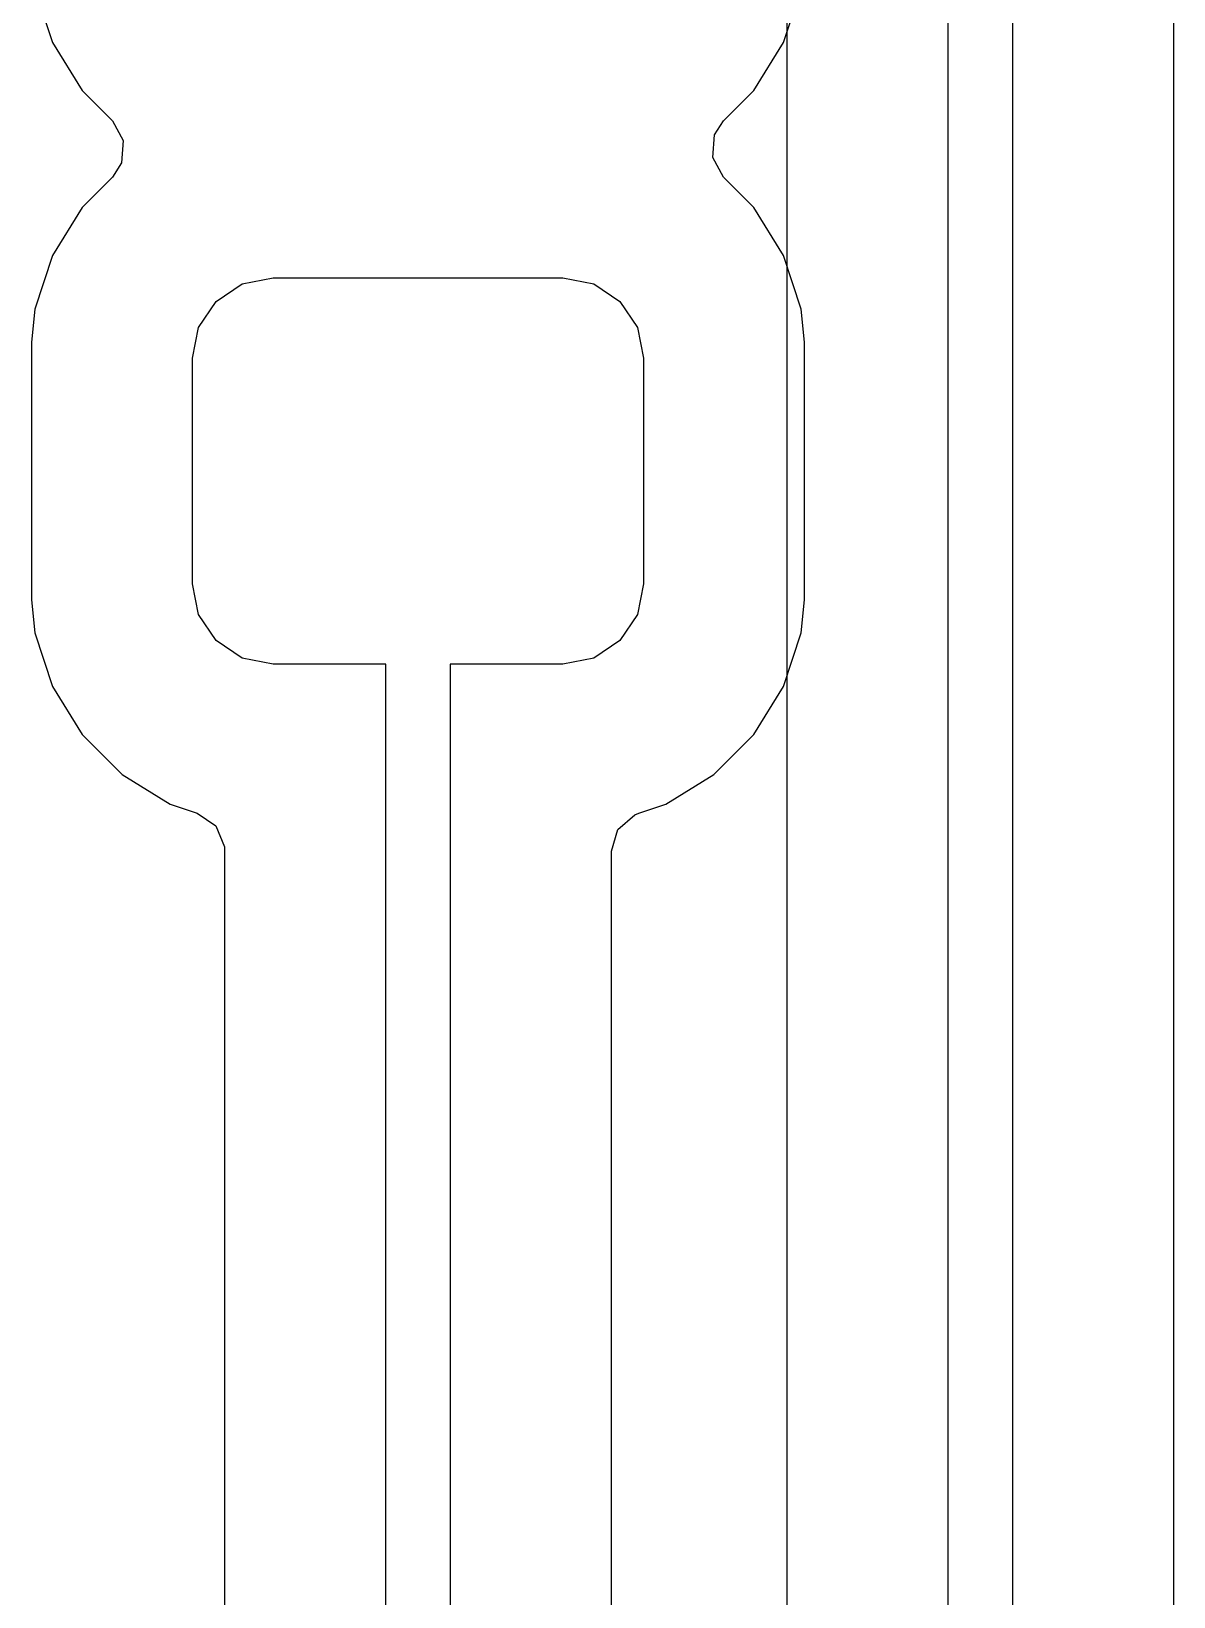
# Model space of a CAD drawing. Header units: inches. Extents: x 6.55 to 9.8, y -8.74 to -3.15.
# Drawn here: x 8.3627 to 8.5024, y -5.6034 to -5.412 of the extents above; entities that cross this region are included whole.
import ezdxf

# ---------------------------------------------------------------- set-up
doc = ezdxf.new("R2010")
doc.units = ezdxf.units.IN
doc.header["$MEASUREMENT"] = 0
doc.layers.add('Edge.Cuts', color=254, linetype='CONTINUOUS', true_color=0xd0d2cd)

msp = doc.modelspace()

# ---------------------------------------------------------------- linework, layer by layer
at = {"layer": 'Edge.Cuts', "linetype": 'CONTINUOUS'}
for p, q in [((8.47479, -6.31337), (8.47479, -5.26528)), ((8.48266, -5.26528), (8.48266, -6.31174)), ((8.45508, -5.28321), (8.45508, -6.30996)), ((8.50237, -5.94942), (8.50237, -5.28321)), ((8.36315, -5.40685), (8.36532, -5.41341)), ((8.45468, -5.41341), (8.45685, -5.40685)), ((8.36532, -5.41341), (8.36532, -5.41341)), ((8.36532, -5.41341), (8.36895, -5.41929)), ((8.45105, -5.41929), (8.45468, -5.41341)), ((8.36895, -5.41929), (8.37264, -5.42297)), ((8.44787, -5.42246), (8.45105, -5.41929)), ((8.37264, -5.42297), (8.37395, -5.42539)), ((8.44624, -5.42472), (8.44736, -5.42297)), ((8.44736, -5.42297), (8.44787, -5.42246)), ((8.37395, -5.42539), (8.37376, -5.42813)), ((8.44605, -5.42746), (8.44624, -5.42472)), ((8.44736, -5.42988), (8.44605, -5.42746)), ((8.37376, -5.42813), (8.37264, -5.42988)), ((8.37264, -5.42988), (8.36895, -5.43357)), ((8.45105, -5.43357), (8.44736, -5.42988)), ((8.36895, -5.43357), (8.36532, -5.43945)), ((8.45468, -5.43945), (8.45105, -5.43357)), ((8.36532, -5.43945), (8.36315, -5.446)), ((8.36532, -5.43945), (8.36532, -5.43945)), ((8.45685, -5.446), (8.45468, -5.43945)), ((8.38852, -5.44292), (8.39228, -5.44217)), ((8.39228, -5.44217), (8.42772, -5.44217)), ((8.42772, -5.44217), (8.43148, -5.44292)), ((8.38532, -5.44506), (8.38852, -5.44292)), ((8.43148, -5.44292), (8.43468, -5.44506)), ((8.36315, -5.446), (8.36274, -5.45005)), ((8.36315, -5.446), (8.36315, -5.446)), ((8.36315, -5.446), (8.36315, -5.446)), ((8.38319, -5.44825), (8.38532, -5.44506)), ((8.43468, -5.44506), (8.43681, -5.44825)), ((8.45726, -5.45005), (8.45685, -5.446)), ((8.38244, -5.45202), (8.38319, -5.44825)), ((8.43681, -5.44825), (8.43756, -5.45202)), ((8.36274, -5.45005), (8.36274, -5.48155)), ((8.45726, -5.48155), (8.45726, -5.45005)), ((8.38244, -5.47958), (8.38244, -5.45202)), ((8.43756, -5.45202), (8.43756, -5.47958)), ((8.38319, -5.48334), (8.38244, -5.47958)), ((8.43756, -5.47958), (8.43681, -5.48334)), ((8.36274, -5.48155), (8.36274, -5.48155)), ((8.36274, -5.48155), (8.36315, -5.48559)), ((8.45685, -5.48559), (8.45726, -5.48155)), ((8.38532, -5.48654), (8.38319, -5.48334)), ((8.43681, -5.48334), (8.43468, -5.48654)), ((8.36315, -5.48559), (8.36315, -5.48559)), ((8.36315, -5.48559), (8.36532, -5.49215)), ((8.38852, -5.48867), (8.38532, -5.48654)), ((8.43468, -5.48654), (8.43148, -5.48867)), ((8.45468, -5.49215), (8.45685, -5.48559)), ((8.39228, -5.48942), (8.38852, -5.48867)), ((8.43148, -5.48867), (8.42772, -5.48942)), ((8.40606, -5.48942), (8.39228, -5.48942)), ((8.40606, -5.63893), (8.40606, -5.48942)), ((8.42772, -5.48942), (8.41394, -5.48942)), ((8.41394, -5.48942), (8.41394, -5.63893)), ((8.36532, -5.49215), (8.36532, -5.49215)), ((8.36532, -5.49215), (8.36895, -5.49803)), ((8.45105, -5.49803), (8.45468, -5.49215)), ((8.36895, -5.49803), (8.37383, -5.50291)), ((8.44617, -5.50291), (8.45105, -5.49803)), ((8.37383, -5.50291), (8.37971, -5.50654)), ((8.44029, -5.50654), (8.44617, -5.50291)), ((8.37971, -5.50654), (8.38301, -5.50763)), ((8.38301, -5.50763), (8.38527, -5.5092)), ((8.43442, -5.50963), (8.4365, -5.50782)), ((8.4365, -5.50782), (8.43699, -5.50763)), ((8.43699, -5.50763), (8.44029, -5.50654)), ((8.38527, -5.5092), (8.38633, -5.51174)), ((8.43364, -5.51227), (8.43442, -5.50963)), ((8.38633, -5.51174), (8.38636, -5.51227)), ((8.38636, -5.51227), (8.38636, -5.62717)), ((8.43364, -5.62717), (8.43364, -5.51227))]:
    msp.add_line(p, q, dxfattribs=at)

doc.saveas('drawing.dxf')
